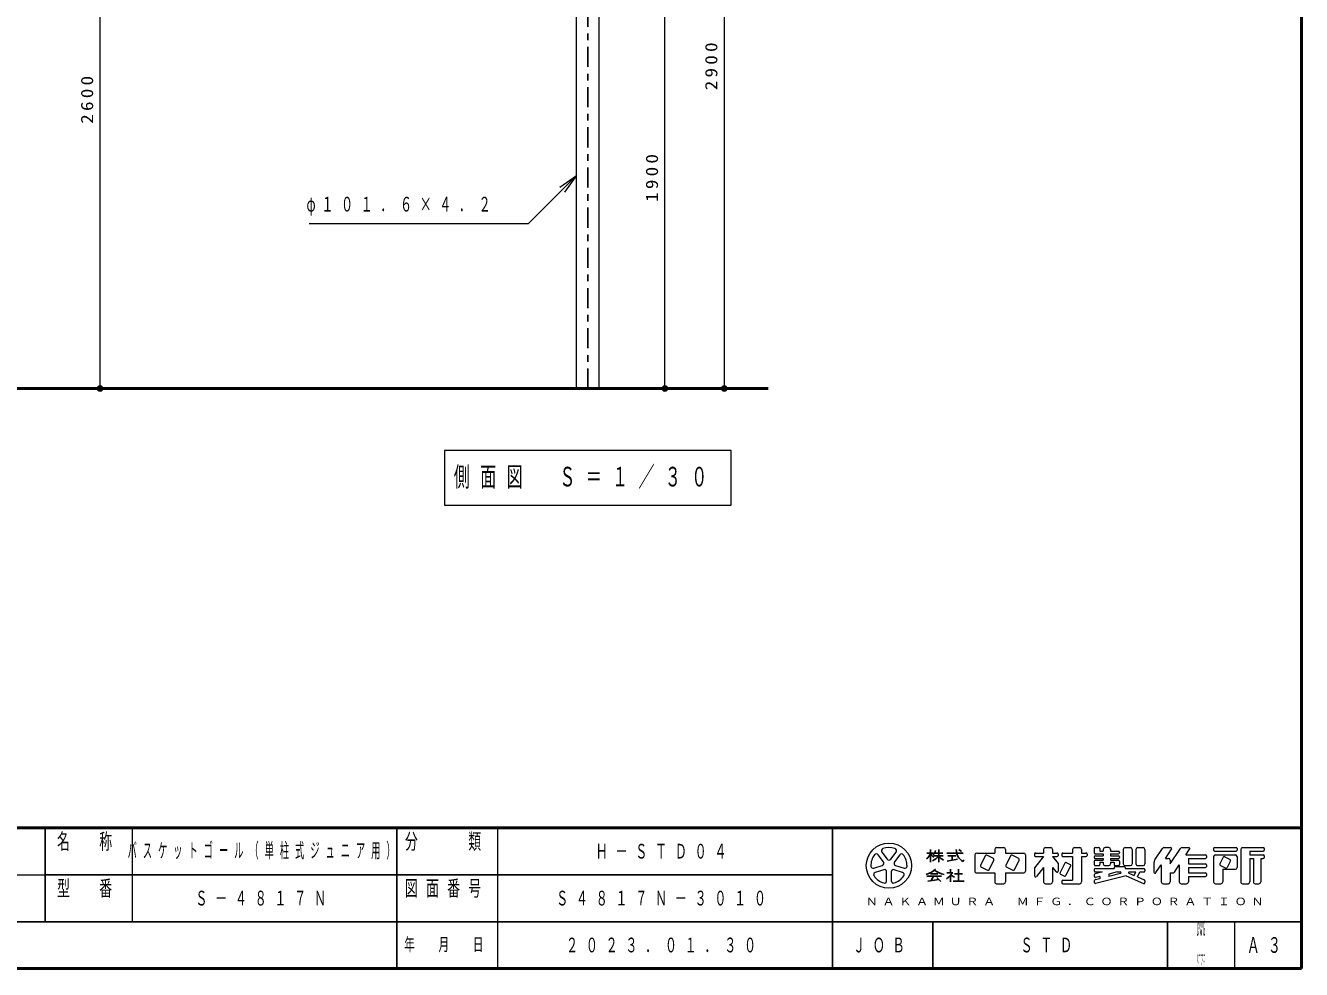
# Model space of a CAD drawing. Units: millimetres on the paper, scale 1:30. Extents: x -385 to 281, y 0 to 267.
# Drawn here: x -190.4 to 0, y -0.1 to 140.8 of the extents above; entities that cross this region are included whole.
import ezdxf
from ezdxf.enums import TextEntityAlignment as Align

# ---------------------------------------------------------------- set-up
doc = ezdxf.new("R2010")
doc.units = ezdxf.units.MM
doc.linetypes.add('USER2', pattern=[6, 3, -1, 1, -1])
doc.layers.add('1_30', color=7, linetype='Continuous', lineweight=13)
doc.layers.add('NAKAMURA図枠', color=7, linetype='Continuous', lineweight=13)
doc.layers.add('図面情報', color=7, linetype='Continuous')
doc.styles.add('ＭＳ ゴシック', font='')
doc.styles.get('ＭＳ ゴシック').set_extended_font_data('MS Gothic')

# ---------------------------------------------------------------- blocks, each defined once
blk = doc.blocks.new('filled_dot')
at = {"color": 0, "linetype": 'Continuous', "lineweight": -2, "const_width": 1.25}
blk.add_lwpolyline([(-0.625, 0, 1), (0.625, 0, 1)], format="xyb", close=True, dxfattribs=at)

msp = doc.modelspace()

# ---------------------------------------------------------------- linework, layer by layer
at = {"layer": '1_30', "color": 6, "linetype": 'USER2', "lineweight": 25}
msp.add_line((-106.509, 86.606), (-106.509, 188.668), dxfattribs=at)
at = {"layer": '1_30'}
for p, q in [((-86.149, 183.273), (-86.149, 86.606)), ((-179.306, 86.606), (-179.306, 173.273)), ((-108.203, 86.606), (-108.203, 149.473)), ((-104.816, 86.606), (-104.816, 149.473)), ((-95.003, 86.606), (-95.003, 149.94)), ((-110.678, 116.64), (-108.203, 118.408)), ((-108.203, 118.408), (-110.324, 116.287)), ((-108.203, 118.408), (-109.971, 115.933)), ((-127.909, 77.34), (-127.909, 69.206)), ((-85.109, 77.34), (-127.909, 77.34)), ((-85.109, 69.206), (-85.109, 77.34)), ((-127.909, 69.206), (-85.109, 69.206))]:
    msp.add_line(p, q, dxfattribs=at)
at = {"layer": '1_30', "lineweight": 50}
msp.add_line((-251.184, 86.606), (-79.6, 86.606), dxfattribs=at)
at = {"layer": '1_30'}
msp.add_lwpolyline([(-108.203, 118.408), (-115.432, 111.179), (-148.074, 111.179)], dxfattribs=at)
at = {"layer": 'NAKAMURA図枠', "lineweight": 50}
for p, q in [((0, 0), (0, 267)), ((-385, 21), (0, 21)), ((-385, 0), (0, 0))]:
    msp.add_line(p, q, dxfattribs=at)
at = {"layer": 'NAKAMURA図枠', "color": 211, "lineweight": 25}
for p, q in [((-187.5, 21), (-187.5, 7)), ((-135, 21), (-135, 0)), ((-70, 21), (-70, 0)), ((-187.5, 14), (-70, 14)), ((-242.5, 7), (0, 7)), ((-20, 7), (-20, 0))]:
    msp.add_line(p, q, dxfattribs=at)
at = {"layer": 'NAKAMURA図枠'}
for p, q in [((-174.5, 21), (-174.5, 7)), ((-120, 21), (-120, 0)), ((-62.629, 17.393), (-61.844, 16.313)), ((-61.298, 16.313), (-60.513, 17.393)), ((-48.476, 17.253), (-45.776, 17.253)), ((-45.776, 17.793), (-45.776, 17.253)), ((-45.506, 18.063), (-44.426, 18.063)), ((-44.156, 17.793), (-44.156, 17.253)), ((-44.156, 17.253), (-41.456, 17.253)), ((-39.674, 17.253), (-38.486, 17.253)), ((-38.486, 17.793), (-38.486, 17.253)), ((-38.216, 18.063), (-37.406, 18.063)), ((-37.136, 17.793), (-37.136, 17.253)), ((-37.136, 17.253), (-36.488, 17.253)), ((-35.624, 17.253), (-34.166, 17.253)), ((-34.166, 17.793), (-34.166, 17.253)), ((-33.896, 18.063), (-33.086, 18.063)), ((-32.816, 17.793), (-32.816, 17.253)), ((-32.816, 17.253), (-32.168, 17.253)), ((-30.926, 17.901), (-30.926, 17.28)), ((-30.764, 18.063), (-30.278, 18.063)), ((-30.116, 17.901), (-30.116, 17.523)), ((-30.116, 17.523), (-29.576, 17.523)), ((-29.576, 17.793), (-29.576, 17.523)), ((-28.766, 18.063), (-29.306, 18.063)), ((-28.496, 17.793), (-28.496, 17.523)), ((-28.496, 17.523), (-27.308, 17.523)), ((-27.146, 17.361), (-27.146, 17.28)), ((-26.606, 17.793), (-26.606, 15.633)), ((-26.336, 18.063), (-25.526, 18.063)), ((-25.256, 17.793), (-25.256, 15.633)), ((-24.716, 17.793), (-24.716, 15.633)), ((-24.446, 18.063), (-23.636, 18.063)), ((-23.366, 17.793), (-23.366, 15.633)), ((-21.88, 16.242), (-20.746, 17.943)), ((-20.521, 18.063), (-19.529, 18.063)), ((-20.306, 16.443), (-19.394, 17.811)), ((-19.586, 15.633), (-18.046, 17.943)), ((-17.821, 18.063), (-16.829, 18.063)), ((-17.246, 16.983), (-16.694, 17.811)), ((-13.106, 17.901), (-13.106, 17.685)), ((-12.944, 18.063), (-9.758, 18.063)), ((-12.944, 17.523), (-9.758, 17.523)), ((-9.596, 17.901), (-9.596, 17.685)), ((-9.056, 17.793), (-9.056, 12.933)), ((-8.786, 18.063), (-5.708, 18.063)), ((-7.706, 17.523), (-7.706, 16.983)), ((-7.706, 17.523), (-5.708, 17.523)), ((-5.546, 17.901), (-5.546, 17.685)), ((-63.828, 14.985), (-62.559, 15.397)), ((-62.39, 15.917), (-63.175, 16.997)), ((-59.967, 16.997), (-60.752, 15.917)), ((-60.583, 15.397), (-59.313, 14.985)), ((-48.746, 16.983), (-48.746, 14.553)), ((-47.198, 16.838), (-47.918, 15.4)), ((-45.975, 16.408), (-46.981, 16.911)), ((-46.622, 14.752), (-45.902, 16.19)), ((-43.418, 16.838), (-44.138, 15.4)), ((-42.195, 16.408), (-43.201, 16.911)), ((-42.842, 14.752), (-42.122, 16.19)), ((-41.186, 16.983), (-41.186, 14.553)), ((-39.836, 17.091), (-39.836, 16.875)), ((-38.486, 16.713), (-39.836, 15.026)), ((-39.674, 16.713), (-38.486, 16.713)), ((-37.136, 16.713), (-36.326, 15.701)), ((-37.136, 16.713), (-36.488, 16.713)), ((-36.326, 17.091), (-36.326, 16.875)), ((-36.326, 15.701), (-36.326, 14.543)), ((-35.318, 15.758), (-36.038, 14.32)), ((-35.786, 17.091), (-35.786, 16.875)), ((-35.624, 16.713), (-34.166, 16.713)), ((-34.454, 15.326), (-35.174, 13.888)), ((-35.101, 15.831), (-34.527, 15.544)), ((-34.166, 16.713), (-34.166, 13.203)), ((-32.816, 16.713), (-32.816, 12.933)), ((-32.816, 16.713), (-32.168, 16.713)), ((-32.006, 17.091), (-32.006, 16.875)), ((-30.926, 16.686), (-30.926, 16.605)), ((-30.926, 16.011), (-30.926, 15.525)), ((-30.764, 17.118), (-29.576, 17.118)), ((-30.764, 16.848), (-29.576, 16.848)), ((-30.764, 16.443), (-29.576, 16.443)), ((-30.764, 16.173), (-29.576, 16.173)), ((-30.764, 15.363), (-30.278, 15.363)), ((-30.116, 15.903), (-29.576, 15.903)), ((-30.116, 15.903), (-30.116, 15.525)), ((-29.576, 17.118), (-29.576, 16.848)), ((-29.576, 16.443), (-29.576, 16.173)), ((-29.576, 15.903), (-29.576, 15.633)), ((-29.306, 15.363), (-28.766, 15.363)), ((-28.496, 17.118), (-27.308, 17.118)), ((-28.496, 17.118), (-28.496, 16.848)), ((-28.496, 16.848), (-27.308, 16.848)), ((-28.496, 16.443), (-27.308, 16.443)), ((-28.496, 16.443), (-28.496, 16.173)), ((-28.496, 16.173), (-27.308, 16.173)), ((-28.496, 15.903), (-28.496, 15.633)), ((-28.496, 15.903), (-27.956, 15.903)), ((-27.956, 15.903), (-27.956, 15.525)), ((-27.794, 15.363), (-27.308, 15.363)), ((-27.146, 16.686), (-27.146, 16.605)), ((-27.146, 16.011), (-27.146, 15.525)), ((-26.336, 15.363), (-25.526, 15.363)), ((-24.446, 15.363), (-23.636, 15.363)), ((-22.016, 15.793), (-22.016, 14.413)), ((-21.719, 14.323), (-20.936, 15.498)), ((-20.936, 15.498), (-20.936, 12.933)), ((-20.306, 16.443), (-19.856, 16.443)), ((-19.586, 16.173), (-19.586, 15.633)), ((-18.966, 14.404), (-18.236, 15.498)), ((-18.236, 15.498), (-18.236, 12.933)), ((-17.246, 16.983), (-14.348, 16.983)), ((-16.886, 16.443), (-14.348, 16.443)), ((-16.886, 16.443), (-16.886, 15.633)), ((-16.886, 15.633), (-14.348, 15.633)), ((-14.186, 16.821), (-14.186, 16.605)), ((-14.186, 15.471), (-14.186, 15.255)), ((-13.106, 16.713), (-13.106, 12.933)), ((-12.836, 16.983), (-9.866, 16.983)), ((-11.666, 16.622), (-12.17, 15.616)), ((-12.097, 15.399), (-11.307, 15.004)), ((-11.449, 16.695), (-10.659, 16.3)), ((-10.586, 16.082), (-11.09, 15.076)), ((-9.596, 16.713), (-9.596, 15.093)), ((-7.706, 16.983), (-5.708, 16.983)), ((-7.706, 16.443), (-7.166, 16.443)), ((-7.706, 16.443), (-7.706, 12.933)), ((-7.166, 16.443), (-7.166, 12.933)), ((-6.086, 16.443), (-5.708, 16.443)), ((-6.086, 16.443), (-6.086, 12.933)), ((-5.546, 16.821), (-5.546, 16.605)), ((-242.5, 14), (-187.5, 14)), ((-62.35, 14.755), (-63.62, 14.343)), ((-61.908, 13.099), (-61.908, 14.434)), ((-61.233, 14.434), (-61.233, 13.099)), ((-59.522, 14.343), (-60.792, 14.755)), ((-48.476, 14.283), (-45.776, 14.283)), ((-47.845, 15.183), (-46.839, 14.68)), ((-45.776, 14.283), (-45.776, 12.933)), ((-44.156, 14.283), (-41.456, 14.283)), ((-44.156, 14.283), (-44.156, 12.933)), ((-44.065, 15.183), (-43.059, 14.68)), ((-39.836, 15.026), (-39.836, 13.868)), ((-38.486, 15.093), (-39.547, 13.766)), ((-38.486, 15.093), (-38.486, 12.933)), ((-37.136, 15.093), (-36.614, 14.441)), ((-37.136, 15.093), (-37.136, 12.933)), ((-35.965, 14.103), (-35.391, 13.816)), ((-30.926, 14.796), (-30.926, 14.58)), ((-30.926, 13.995), (-30.926, 13.773)), ((-29.74, 14.418), (-30.803, 14.152)), ((-30.116, 13.406), (-30.803, 13.234)), ((-30.764, 14.958), (-27.956, 14.958)), ((-30.764, 14.418), (-29.74, 14.418)), ((-26.15, 13.841), (-30.725, 12.697)), ((-30.116, 13.768), (-30.725, 13.615)), ((-30.116, 13.768), (-30.116, 13.406)), ((-27.513, 14.418), (-28.766, 14.105)), ((-27.023, 14.179), (-28.766, 13.743)), ((-28.766, 14.105), (-28.766, 13.743)), ((-27.956, 15.066), (-27.956, 14.958)), ((-27.794, 15.228), (-26.498, 15.228)), ((-27.513, 14.418), (-27.053, 14.418)), ((-26.336, 15.066), (-26.336, 14.958)), ((-26.336, 14.958), (-23.528, 14.958)), ((-26.15, 13.841), (-23.594, 12.705)), ((-25.771, 14.263), (-24.968, 13.906)), ((-25.738, 14.418), (-24.712, 14.418)), ((-24.968, 13.906), (-24.712, 14.418)), ((-24.474, 13.687), (-24.108, 14.418)), ((-24.474, 13.687), (-23.462, 13.237)), ((-24.108, 14.418), (-23.528, 14.418)), ((-23.366, 14.796), (-23.366, 14.58)), ((-19.586, 14.283), (-19.19, 14.283)), ((-19.586, 14.283), (-19.586, 12.933)), ((-16.886, 15.093), (-16.886, 14.283)), ((-16.886, 15.093), (-14.348, 15.093)), ((-16.886, 14.283), (-14.348, 14.283)), ((-16.886, 13.743), (-16.886, 12.933)), ((-16.886, 13.743), (-14.348, 13.743)), ((-14.186, 14.121), (-14.186, 13.905)), ((-11.756, 14.823), (-11.756, 12.933)), ((-11.756, 14.823), (-9.866, 14.823)), ((-45.506, 12.663), (-44.426, 12.663)), ((-38.216, 12.663), (-37.406, 12.663)), ((-35.786, 13.041), (-35.786, 12.825)), ((-35.624, 13.203), (-34.166, 13.203)), ((-35.624, 12.663), (-33.086, 12.663)), ((-30.926, 13.077), (-30.926, 12.854)), ((-23.366, 13.089), (-23.366, 12.853)), ((-20.666, 12.663), (-19.856, 12.663)), ((-17.966, 12.663), (-17.156, 12.663)), ((-12.836, 12.663), (-12.026, 12.663)), ((-8.786, 12.663), (-7.976, 12.663)), ((-6.896, 12.663), (-6.356, 12.663)), ((-10, 7), (-10, 0))]:
    msp.add_line(p, q, dxfattribs=at)
at = {"layer": 'NAKAMURA図枠', "lineweight": 25}
for p, q in [((-55.901, 17.253), (-54.956, 17.253)), ((-55.361, 17.793), (-55.361, 15.903)), ((-54.769, 17.253), (-53.525, 17.253)), ((-54.146, 17.793), (-54.146, 15.903)), ((-52.931, 17.253), (-50.501, 17.253)), ((-50.719, 17.467), (-51.16, 17.761)), ((-54.915, 16.848), (-53.471, 16.848)), ((-52.889, 16.02), (-51.353, 16.327)), ((-52.796, 16.848), (-51.581, 16.848)), ((-52.121, 16.848), (-52.121, 16.173)), ((-55.901, 13.784), (-53.741, 13.784)), ((-55.361, 14.148), (-54.281, 14.148)), ((-54.899, 13.784), (-55.289, 13.136)), ((-54.416, 13.607), (-53.81, 13.001)), ((-52.931, 14.283), (-52.051, 14.283)), ((-52.391, 14.823), (-52.391, 14.283)), ((-52.391, 13.91), (-52.391, 12.933)), ((-52.34, 13.96), (-51.796, 13.646)), ((-51.783, 14.148), (-50.568, 14.148)), ((-51.176, 14.823), (-51.176, 13.068)), ((-55.765, 13.067), (-54.113, 13.304)), ((-51.986, 13.068), (-50.366, 13.068)), ((-55, 7), (-55, 0))]:
    msp.add_line(p, q, dxfattribs=at)
at = {"layer": 'NAKAMURA図枠'}
msp.add_circle((-61.571, 15.363), 3.375, dxfattribs=at)
for centre, radius, start, end in [((-62.356, 17.592), 0.338, 109.39847, 215.99997), ((-61.571, 15.363), 2.7, 70.60155, 109.39847), ((-60.786, 17.592), 0.338, 324, 70.60155), ((-48.476, 16.983), 0.27, 89.99998, 179.99996), ((-45.506, 17.793), 0.27, 89.99998, 179.99996), ((-44.426, 17.793), 0.27, 0, 89.99998), ((-41.456, 16.983), 0.27, 0, 89.99998), ((-39.674, 17.091), 0.162, 89.99998, 179.99996), ((-38.216, 17.793), 0.27, 89.99998, 179.99996), ((-37.406, 17.793), 0.27, 0, 89.99998), ((-36.488, 17.091), 0.162, 0, 89.99998), ((-35.624, 17.091), 0.162, 89.99998, 179.99996), ((-33.896, 17.793), 0.27, 89.99998, 179.99996), ((-33.086, 17.793), 0.27, 0, 89.99998), ((-32.168, 17.091), 0.162, 0, 89.99998), ((-30.764, 17.901), 0.162, 89.99998, 179.99996), ((-30.764, 17.28), 0.162, 179.99998, 270.00002), ((-30.278, 17.901), 0.162, 0, 89.99998), ((-29.306, 17.793), 0.27, 89.99998, 179.99996), ((-28.766, 17.793), 0.27, 0, 89.99998), ((-27.308, 17.361), 0.162, 0, 89.99998), ((-27.308, 17.28), 0.162, 270.00002, 0), ((-26.336, 17.793), 0.27, 89.99998, 179.99996), ((-25.526, 17.793), 0.27, 0, 89.99998), ((-24.446, 17.793), 0.27, 89.99998, 179.99996), ((-23.636, 17.793), 0.27, 0, 89.99998), ((-20.521, 17.793), 0.27, 89.99998, 146.30984), ((-19.529, 17.901), 0.162, 326.31015, 89.99998), ((-17.821, 17.793), 0.27, 89.99998, 146.3098), ((-16.829, 17.901), 0.162, 326.31003, 89.99998), ((-12.944, 17.901), 0.162, 89.99998, 179.99996), ((-12.944, 17.685), 0.162, 179.99998, 270.00002), ((-9.758, 17.901), 0.162, 0, 89.99998), ((-9.758, 17.685), 0.162, 270.00002, 0), ((-8.786, 17.793), 0.27, 89.99998, 179.99996), ((-5.708, 17.901), 0.162, 0, 89.99998), ((-5.708, 17.685), 0.162, 270.00002, 0), ((-61.571, 15.363), 2.7, 142.60154, 181.39846), ((-63.933, 15.306), 0.338, 181.39848, 287.99997), ((-63.448, 16.798), 0.338, 35.99999, 142.60154), ((-62.663, 15.718), 0.338, 287.99998, 35.99999), ((-61.571, 16.512), 0.338, 215.99998, 324), ((-60.479, 15.718), 0.338, 143.99996, 251.99999), ((-59.694, 16.798), 0.338, 37.39846, 143.99995), ((-61.571, 15.363), 2.7, 358.60155, 37.39847), ((-59.209, 15.306), 0.338, 252.00001, 358.60156), ((-47.773, 15.328), 0.162, 153.43495, 243.43485), ((-47.054, 16.766), 0.162, 63.43492, 153.43499), ((-46.047, 16.263), 0.162, 333.4349, 63.43487), ((-43.993, 15.328), 0.162, 153.43495, 243.43485), ((-43.274, 16.766), 0.162, 63.43492, 153.43499), ((-42.267, 16.263), 0.162, 333.4349, 63.43487), ((-39.674, 16.875), 0.162, 179.99998, 270.00002), ((-36.488, 16.875), 0.162, 270.00002, 0), ((-35.624, 16.875), 0.162, 179.99998, 270.00002), ((-35.174, 15.686), 0.162, 63.43487, 153.43498), ((-34.599, 15.399), 0.162, 333.43492, 63.43493), ((-32.168, 16.875), 0.162, 270.00002, 0), ((-30.764, 16.686), 0.162, 89.99998, 179.99996), ((-30.764, 16.605), 0.162, 179.99998, 270.00002), ((-30.764, 16.011), 0.162, 89.99998, 179.99996), ((-30.764, 15.525), 0.162, 179.99998, 270.00002), ((-30.278, 15.525), 0.162, 270.00002, 0), ((-29.306, 15.633), 0.27, 179.99998, 270.00002), ((-28.766, 15.633), 0.27, 270.00002, 0), ((-27.794, 15.525), 0.162, 179.99998, 270.00002), ((-27.308, 16.686), 0.162, 0, 89.99998), ((-27.308, 16.605), 0.162, 270.00002, 0), ((-27.308, 16.011), 0.162, 0, 89.99998), ((-27.308, 15.525), 0.162, 270.00002, 0), ((-26.336, 15.633), 0.27, 179.99998, 270.00002), ((-25.526, 15.633), 0.27, 270.00002, 0), ((-24.446, 15.633), 0.27, 179.99998, 270.00002), ((-23.636, 15.633), 0.27, 270.00002, 0), ((-21.206, 15.793), 0.81, 146.30999, 179.99996), ((-19.856, 16.173), 0.27, 0, 89.99998), ((-14.348, 16.821), 0.162, 0, 89.99998), ((-14.348, 16.605), 0.162, 270.00002, 0), ((-14.348, 15.471), 0.162, 0, 89.99998), ((-14.348, 15.255), 0.162, 270.00002, 0), ((-12.836, 16.713), 0.27, 89.99998, 179.99996), ((-12.025, 15.544), 0.162, 153.43517, 243.43529), ((-11.522, 16.55), 0.162, 63.43447, 153.43474), ((-10.731, 16.155), 0.162, 333.43484, 63.43447), ((-9.866, 16.713), 0.27, 0, 89.99998), ((-5.708, 16.821), 0.162, 0, 89.99998), ((-5.708, 16.605), 0.162, 270.00002, 0), ((-63.516, 14.022), 0.338, 107.99999, 214.60154), ((-61.571, 15.363), 2.7, 214.60156, 253.39848), ((-62.246, 14.434), 0.338, 359.99997, 107.99999), ((-60.896, 14.434), 0.338, 71.99997, 179.99999), ((-61.571, 15.363), 2.7, 286.60155, 325.39847), ((-59.626, 14.022), 0.338, 325.39847, 71.99996), ((-48.476, 14.553), 0.27, 179.99998, 270.00002), ((-46.766, 14.825), 0.162, 243.43498, 333.43496), ((-42.986, 14.825), 0.162, 243.43498, 333.43496), ((-41.456, 14.553), 0.27, 270.00002, 0), ((-39.674, 13.868), 0.162, 179.99998, 321.34037), ((-36.488, 14.543), 0.162, 218.65962, 0), ((-35.893, 14.248), 0.162, 153.43487, 243.4348), ((-35.318, 13.961), 0.162, 243.43487, 333.43498), ((-30.764, 14.796), 0.162, 89.99998, 179.99996), ((-30.764, 14.58), 0.162, 179.99998, 270.00002), ((-30.764, 13.995), 0.162, 104.03614, 179.99996), ((-30.764, 13.773), 0.162, 179.99998, 284.03612), ((-27.794, 15.066), 0.162, 89.99998, 179.99996), ((-27.053, 14.297), 0.121, 284.0365, 89.99998), ((-26.498, 15.066), 0.162, 0, 89.99998), ((-25.738, 14.337), 0.081, 89.99998, 246.03817), ((-23.528, 14.796), 0.162, 0, 89.99998), ((-23.528, 14.58), 0.162, 270.00002, 0), ((-21.854, 14.413), 0.162, 179.99998, 326.30997), ((-19.19, 14.553), 0.27, 270.00002, 326.31002), ((-14.348, 14.121), 0.162, 0, 89.99998), ((-14.348, 13.905), 0.162, 270.00002, 0), ((-11.234, 15.149), 0.162, 243.43534, 333.43491), ((-9.866, 15.093), 0.27, 270.00002, 0), ((-62.246, 13.099), 0.338, 253.39847, 359.99997), ((-60.896, 13.099), 0.338, 179.99999, 286.60154), ((-45.506, 12.933), 0.27, 179.99998, 270.00002), ((-44.426, 12.933), 0.27, 270.00002, 0), ((-38.216, 12.933), 0.27, 179.99998, 270.00002), ((-37.406, 12.933), 0.27, 270.00002, 0), ((-35.624, 13.041), 0.162, 89.99998, 179.99996), ((-35.624, 12.825), 0.162, 179.99998, 270.00002), ((-33.086, 12.933), 0.27, 270.00002, 0), ((-30.764, 13.077), 0.162, 104.03614, 179.99996), ((-30.764, 12.854), 0.162, 179.99998, 284.03612), ((-23.528, 12.853), 0.162, 246.03699, 0), ((-23.528, 13.089), 0.162, 0, 66.03701), ((-20.666, 12.933), 0.27, 179.99998, 270.00002), ((-19.856, 12.933), 0.27, 270.00002, 0), ((-17.966, 12.933), 0.27, 179.99998, 270.00002), ((-17.156, 12.933), 0.27, 270.00002, 0), ((-12.836, 12.933), 0.27, 179.99998, 270.00002), ((-12.026, 12.933), 0.27, 270.00002, 0), ((-8.786, 12.933), 0.27, 179.99998, 270.00002), ((-7.976, 12.933), 0.27, 270.00002, 0), ((-6.896, 12.933), 0.27, 179.99998, 270.00002), ((-6.356, 12.933), 0.27, 270.00002, 0)]:
    msp.add_arc(centre, radius, start, end, dxfattribs=at)
at = {"layer": 'NAKAMURA図枠', "lineweight": 25}
for centre, radius, start, end in [((-57.466, 18.084), 2.285, 311.36185, 337.13638), ((-53.383, 18.427), 2.345, 212.50346, 230.00631), ((-56.002, 18.047), 1.467, 313.72108, 343.54317), ((-49.563, 17.694), 1.953, 177.09472, 240.51891), ((-56.374, 18.818), 3.034, 295.86917, 317.23867), ((-51.918, 18.818), 3.034, 222.76131, 240.10806), ((-51.54, 16.805), 1.299, 321.42112, 334.8249), ((-56.898, 17.257), 3.32, 285.11261, 313.40619), ((-52.77, 17.194), 3.192, 231.17281, 259.75506), ((-55.66, 17.226), 4.657, 304.87257, 320.80411)]:
    msp.add_arc(centre, radius, start, end, dxfattribs=at)

# ---------------------------------------------------------------- block references
at = {"layer": '1_30', "xscale": 0.4, "yscale": 0.4, "rotation": 90}
for p in [(-179.306, 86.606), (-95.003, 86.606), (-86.149, 86.606)]:
    msp.add_blockref('filled_dot', p, dxfattribs=at)

# ---------------------------------------------------------------- texts
at = {"layer": '1_30', "char_height": 1.833, "attachment_point": 8, "rotation": 90, "style": 'ＭＳ ゴシック'}
for s, insert in [('\\T1.33;\\W1.15;2900', (-87.149, 134.94)), ('\\T1.33;\\W1.15;2600', (-180.306, 129.94)), ('\\T1.33;\\W1.15;1900', (-96.003, 118.273))]:
    msp.add_mtext(s, dxfattribs=dict(at, insert=insert))
at = {"layer": '1_30', "attachment_point": 4, "style": 'ＭＳ ゴシック'}
for s, insert, char_height in [('\\T1.63;\\W0.6;φ１０１．６×４．２', (-148.493, 113.829), 2.199), ('\\T1.64;\\W0.6;側面図\u3000Ｓ＝１／３０', (-126.509, 73.273), 2.933)]:
    msp.add_mtext(s, dxfattribs=dict(at, insert=insert, char_height=char_height))
at = {"layer": 'NAKAMURA図枠', "style": 'ＭＳ ゴシック'}
for s, width, p in [('ＤＷＧ', 0.15, (-15, 6)), ('ＳＩＺＥ', 0.1, (-15, 1))]:
    msp.add_text(s, height=2.199, dxfattribs=dict(at, width=width)).set_placement(p, align=Align.MIDDLE_CENTER)
at = {"layer": 'NAKAMURA図枠', "color": 4, "style": 'ＭＳ ゴシック'}
for s, insert, char_height, attachment_point in [('\\T1.64;\\W0.6;名\u3000称', (-181, 20.167), 2.346, 2), ('\\T1.64;\\W0.6;分\u3000\u3000類', (-127.5, 20.167), 2.346, 2), ('\\T1.64;\\W0.6;型\u3000番', (-181, 13.167), 2.346, 2), ('\\T1.64;\\W0.6;図面番号', (-127.5, 13.167), 2.346, 2), ('\\T1.39;\\W1.2;ＮＡＫＡＭＵＲＡ\u3000ＭＦＧ．ＣＯＲＰＯＲＡＴＩＯＮ', (-35, 10), 1.1, 5), ('\\T1.64;\\W0.6;年\u3000月\u3000日', (-127.5, 3.5), 1.906, 5), ('\\T1.64;\\W0.6;ＪＯＢ', (-62.5, 3.5), 2.199, 5), ('\\T1.64;\\W0.6;Ａ３', (-5, 3.5), 2.346, 5)]:
    msp.add_mtext(s, dxfattribs=dict(at, insert=insert, char_height=char_height, attachment_point=attachment_point))
at = {"layer": '図面情報', "char_height": 2.199, "attachment_point": 5, "style": 'ＭＳ ゴシック'}
for s, insert in [('\\T1.64;\\W0.45;バスケットゴール（単柱式ジュニア用）', (-154.75, 17.5)), ('\\T1.64;\\W0.6;Ｈ－ＳＴＤ０４', (-95, 17.5)), ('\\T1.64;\\W0.6;Ｓ－４８１７Ｎ', (-154.75, 10.5)), ('\\T1.64;\\W0.6;Ｓ４８１７Ｎ－３０１０', (-95, 10.5)), ('\\T1.64;\\W0.6;２０２３．０１．３０', (-95, 3.5)), ('\\T1.64;\\W0.6;ＳＴＤ', (-37.5, 3.5))]:
    msp.add_mtext(s, dxfattribs=dict(at, insert=insert))

doc.saveas('drawing.dxf')
